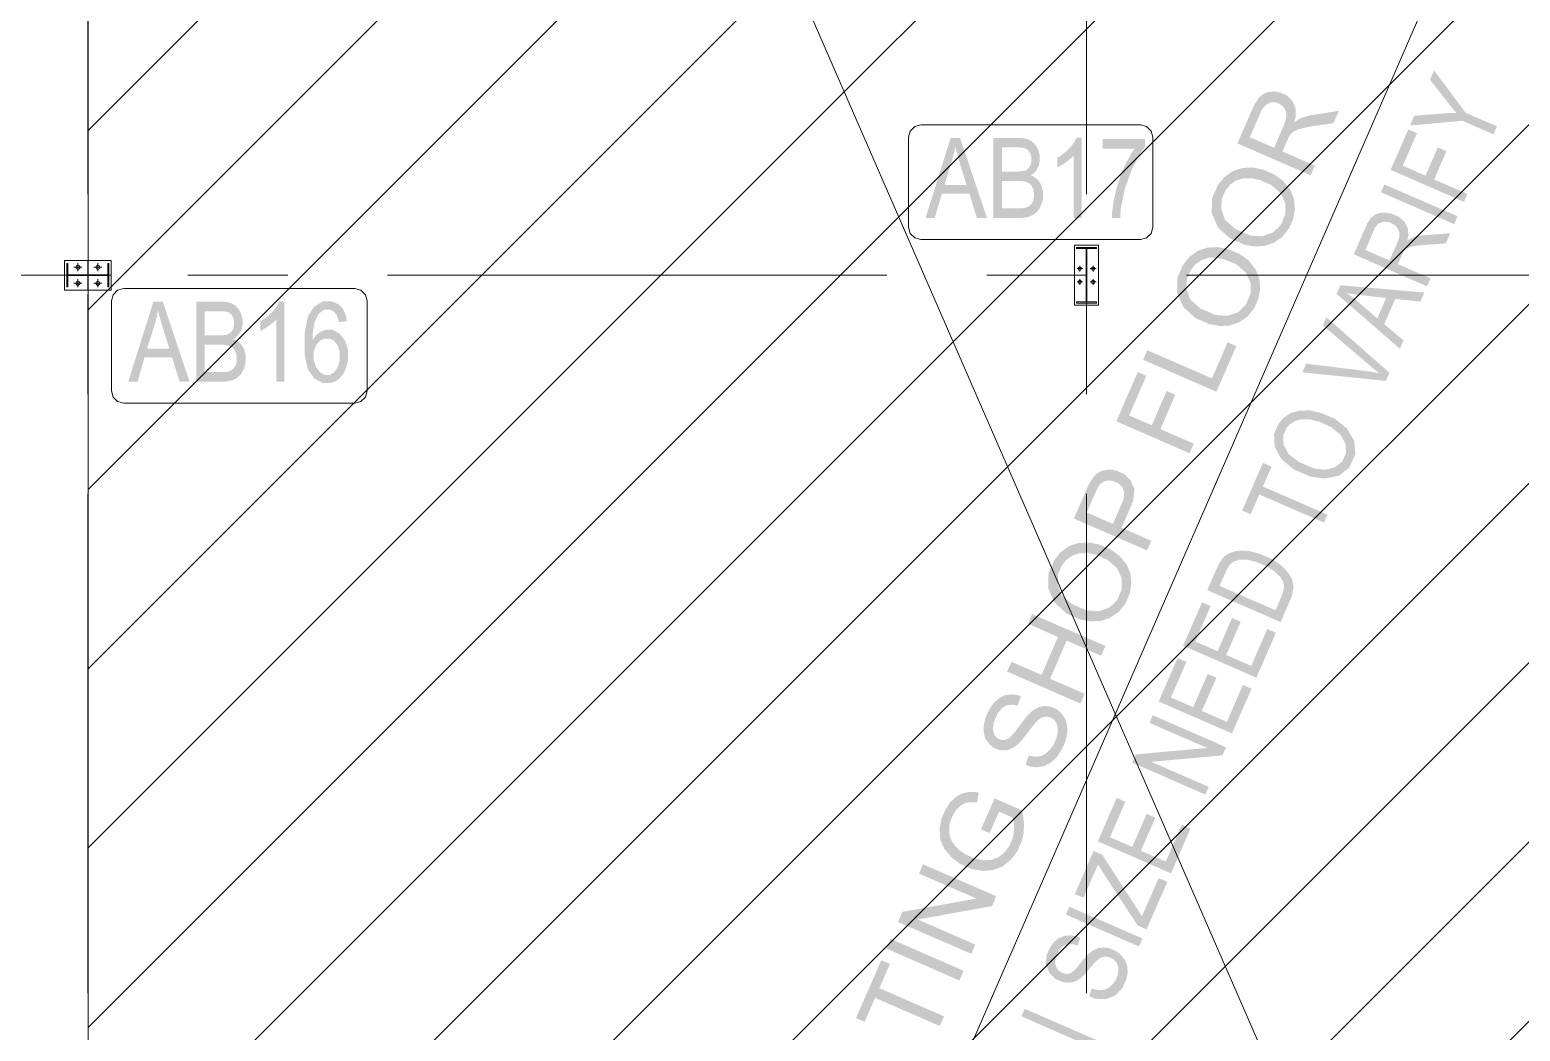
# Model space of a CAD drawing. Header units: millimetres. Extents: x 51.5 to 74.8, y 0.8 to 17.2.
# Drawn here: x 57.989 to 59.454, y 13.123 to 14.106 of the extents above; entities that cross this region are included whole.
import ezdxf

# ---------------------------------------------------------------- set-up
doc = ezdxf.new("R2010")
doc.units = ezdxf.units.MM
doc.layers.add('PDF_Geomertry', color=7, linetype='Continuous')
doc.layers.add('PDF_Solid Fills', color=7, linetype='Continuous')

msp = doc.modelspace()

# ---------------------------------------------------------------- hatches: boundary and pattern name
at = {"layer": 'PDF_Solid Fills', "transparency": 33554559}
for points in [[(59.4272, 14.0038), (59.3968, 14.017), (59.3454, 14.0124), (59.3495, 14.0219), (59.3762, 14.0241), (59.3801, 14.0244), (59.3876, 14.0248), (59.3909, 14.0248), (59.3887, 14.0273), (59.3838, 14.0333), (59.3811, 14.0368), (59.365, 14.0574), (59.369, 14.0665), (59.4001, 14.0248), (59.4307, 14.0116)], [(59.0227, 13.9216), (59.0148, 13.9216), (59.0148, 13.983), (59.0134, 13.9815), (59.0098, 13.9781), (59.0075, 13.9765), (59.0051, 13.9748), (59.0009, 13.9723), (58.999, 13.9715), (58.999, 13.9808), (59.0023, 13.9827), (59.008, 13.9873), (59.0105, 13.9899), (59.013, 13.9926), (59.0166, 13.9979), (59.0176, 14.0005), (59.0227, 14.0005)], [(59.0434, 13.9898), (59.0434, 13.9991), (59.0851, 13.9991), (59.0851, 13.9916), (59.0805, 13.9856), (59.0723, 13.9698), (59.0687, 13.9601), (59.0652, 13.9504), (59.0612, 13.9312), (59.0607, 13.9216), (59.0525, 13.9216), (59.0526, 13.9266), (59.0541, 13.938), (59.0557, 13.9447), (59.0572, 13.9512), (59.0612, 13.9637), (59.0637, 13.9697), (59.0663, 13.9755), (59.0719, 13.9856), (59.075, 13.9898)], [(59.3983, 13.9374), (59.3263, 13.9688), (59.3437, 14.0086), (59.3522, 14.0049), (59.3382, 13.9729), (59.3605, 13.9631), (59.3726, 13.9909), (59.3811, 13.9872), (59.369, 13.9594), (59.4016, 13.9452)], [(58.2395, 13.7608), (58.2316, 13.7608), (58.2316, 13.8222), (58.2302, 13.8205), (58.2265, 13.8173), (58.2243, 13.8156), (58.2219, 13.814), (58.2177, 13.8115), (58.2158, 13.8106), (58.2158, 13.8199), (58.219, 13.8218), (58.2248, 13.8263), (58.2273, 13.8291), (58.2298, 13.8318), (58.2333, 13.837), (58.2344, 13.8395), (58.2395, 13.8395)], [(59.3215, 13.7615), (59.2395, 13.7699), (59.2433, 13.7784), (59.3023, 13.7711), (59.3057, 13.7706), (59.3122, 13.7695), (59.3154, 13.769), (59.3127, 13.7709), (59.3075, 13.7751), (59.305, 13.7773), (59.2597, 13.8161), (59.2632, 13.824), (59.3251, 13.7695)], [(59.1551, 13.7508), (59.0832, 13.7822), (59.0872, 13.7916), (59.1507, 13.764), (59.1661, 13.7994), (59.1747, 13.7956)], [(59.1287, 13.6904), (59.0568, 13.7218), (59.0779, 13.7702), (59.0863, 13.7665), (59.0694, 13.7276), (59.0916, 13.7179), (59.1063, 13.7516), (59.1148, 13.7479), (59.1001, 13.7141), (59.1329, 13.6998)], [(59.2608, 13.6223), (59.1973, 13.6499), (59.1888, 13.6305), (59.1804, 13.6341), (59.2008, 13.6809), (59.2093, 13.6772), (59.2008, 13.6577), (59.2643, 13.6301)], [(59.1944, 13.4699), (59.1225, 13.5013), (59.1411, 13.544), (59.1495, 13.5404), (59.1344, 13.5055), (59.1563, 13.4959), (59.1705, 13.5286), (59.179, 13.5248), (59.1648, 13.4922), (59.1893, 13.4815), (59.2051, 13.5177), (59.2136, 13.514)], [(59.0215, 13.4445), (58.9495, 13.4759), (58.9537, 13.4855), (58.9833, 13.4726), (58.9995, 13.5099), (58.97, 13.5229), (58.9741, 13.5323), (59.0461, 13.5011), (59.0419, 13.4915), (59.008, 13.5063), (58.9918, 13.4688), (59.0257, 13.4541)], [(59.1704, 13.4151), (59.0984, 13.4465), (59.117, 13.4891), (59.1257, 13.4854), (59.1104, 13.4505), (59.1323, 13.4409), (59.1466, 13.4736), (59.1551, 13.4698), (59.1408, 13.4372), (59.1654, 13.4265), (59.1811, 13.4627), (59.1897, 13.4591)], [(58.9677, 13.3843), (58.9708, 13.3936), (58.9737, 13.3927), (58.9787, 13.3923), (58.9809, 13.3926), (58.9832, 13.393), (58.9876, 13.3955), (58.9897, 13.3974), (58.9919, 13.3994), (58.9954, 13.4044), (58.9966, 13.4074), (58.9979, 13.4102), (58.9991, 13.4154), (58.9993, 13.4179), (58.9993, 13.4202), (58.9984, 13.4243), (58.9975, 13.4259), (58.9965, 13.4276), (58.9938, 13.4299), (58.9922, 13.4306), (58.9905, 13.4313), (58.9872, 13.4316), (58.9854, 13.4312), (58.9837, 13.4308), (58.9802, 13.4284), (58.9783, 13.4266), (58.9772, 13.4254), (58.9726, 13.4198), (58.9693, 13.4154), (58.9659, 13.4109), (58.9607, 13.4049), (58.9587, 13.4034), (58.9562, 13.4015), (58.9512, 13.3991), (58.9487, 13.3987), (58.9461, 13.3983), (58.9411, 13.399), (58.9386, 13.4001), (58.9359, 13.4012), (58.9315, 13.4051), (58.9298, 13.4076), (58.928, 13.4102), (58.9265, 13.4162), (58.9265, 13.4198), (58.9266, 13.4233), (58.9282, 13.4304), (58.9298, 13.434), (58.9315, 13.438), (58.9359, 13.4445), (58.9386, 13.447), (58.9411, 13.4495), (58.947, 13.4526), (58.9502, 13.453), (58.9534, 13.4536), (58.9598, 13.4529), (58.963, 13.4516), (58.9598, 13.4422), (58.9562, 13.4433), (58.95, 13.4431), (58.9473, 13.4418), (58.9447, 13.4404), (58.9402, 13.4348), (58.9384, 13.4308), (58.9365, 13.4263), (58.9354, 13.4194), (58.9361, 13.4168), (58.9368, 13.4141), (58.9397, 13.4105), (58.9419, 13.4095), (58.9438, 13.4087), (58.9477, 13.4087), (58.9495, 13.4095), (58.9513, 13.4104), (58.957, 13.4163), (58.9609, 13.4216), (58.9648, 13.4269), (58.9705, 13.4338), (58.9725, 13.4355), (58.9752, 13.438), (58.9809, 13.4411), (58.9838, 13.4416), (58.9868, 13.4422), (58.9925, 13.4413), (58.9954, 13.4401), (58.9983, 13.4388), (59.0029, 13.4349), (59.0048, 13.4322), (59.0066, 13.4294), (59.0084, 13.423), (59.0086, 13.4193), (59.0086, 13.4156), (59.007, 13.408), (59.0054, 13.4043), (59.0032, 13.3994), (58.9983, 13.3918), (58.9954, 13.3891), (58.9925, 13.3865), (58.9859, 13.3831), (58.9823, 13.3826), (58.9786, 13.3819), (58.9713, 13.3827)], [(59.1443, 13.3551), (59.0723, 13.3865), (59.0758, 13.3945), (59.1459, 13.4009), (59.0894, 13.4255), (59.0926, 13.433), (59.1645, 13.4016), (59.1611, 13.3936), (59.0912, 13.3872), (59.1476, 13.3626)], [(58.9323, 13.3172), (58.9238, 13.3209), (58.9372, 13.3513), (58.9638, 13.3397), (58.9651, 13.3349), (58.9662, 13.3259), (58.9659, 13.3216), (58.9658, 13.3173), (58.9638, 13.309), (58.962, 13.3051), (58.9598, 13.2998), (58.9533, 13.2911), (58.9491, 13.2877), (58.945, 13.2844), (58.9355, 13.2808), (58.9304, 13.2804), (58.9251, 13.2801), (58.9145, 13.282), (58.9093, 13.2844), (58.904, 13.2866), (58.8951, 13.2931), (58.8915, 13.2973), (58.8879, 13.3015), (58.8838, 13.3108), (58.8836, 13.3158), (58.8832, 13.3209), (58.885, 13.3313), (58.8873, 13.3368), (58.8891, 13.3406), (58.8934, 13.3472), (58.8961, 13.3498), (58.8987, 13.3523), (58.9044, 13.3558), (58.9075, 13.3566), (58.9104, 13.3574), (58.9175, 13.3576), (58.9216, 13.3569), (58.9201, 13.3473), (58.917, 13.3476), (58.9119, 13.3474), (58.9098, 13.347), (58.9076, 13.3465), (58.9037, 13.3441), (58.9018, 13.3423), (58.8998, 13.3405), (58.8968, 13.3359), (58.8955, 13.3333), (58.8941, 13.3299), (58.8926, 13.3238), (58.8926, 13.3211), (58.8926, 13.3183), (58.8934, 13.3133), (58.8944, 13.3111), (58.8954, 13.309), (58.898, 13.3051), (58.8995, 13.3034), (58.9023, 13.3006), (58.909, 13.2961), (58.9129, 13.2944), (58.9177, 13.2923), (58.9265, 13.2905), (58.9304, 13.2906), (58.9344, 13.2909), (58.9413, 13.2937), (58.9443, 13.2962), (58.9472, 13.2986), (58.9518, 13.3047), (58.9533, 13.3083), (58.9547, 13.3113), (58.9561, 13.3179), (58.9562, 13.3213), (58.9562, 13.3248), (58.9557, 13.3304), (58.955, 13.3324), (58.9416, 13.3383)], [(59.1105, 13.2777), (59.0386, 13.3091), (59.0572, 13.3518), (59.0657, 13.348), (59.0505, 13.3131), (59.0725, 13.3036), (59.0866, 13.3362), (59.0952, 13.3324), (59.0809, 13.2998), (59.1054, 13.2893), (59.1212, 13.3254), (59.1297, 13.3218)], [(59.0865, 13.2226), (59.0777, 13.2265), (59.0448, 13.2768), (59.043, 13.2794), (59.0401, 13.2844), (59.039, 13.2866), (59.0245, 13.2537), (59.0161, 13.2573), (59.0345, 13.2997), (59.043, 13.2959), (59.0784, 13.2411), (59.0819, 13.2354), (59.0984, 13.273), (59.1069, 13.2693)], [(58.9143, 13.1986), (58.8423, 13.2299), (58.8465, 13.2398), (58.9194, 13.2529), (58.863, 13.2774), (58.8669, 13.2866), (58.9388, 13.2552), (58.9347, 13.2455), (58.8618, 13.2323), (58.9182, 13.2077)], [(59.0302, 13.1568), (59.0326, 13.1645), (59.0358, 13.1636), (59.0409, 13.1629), (59.043, 13.1631), (59.0452, 13.1634), (59.0491, 13.1652), (59.0511, 13.1668), (59.0529, 13.1683), (59.0558, 13.1722), (59.0569, 13.1747), (59.0584, 13.1781), (59.059, 13.1843), (59.0582, 13.1869), (59.0573, 13.1897), (59.0537, 13.1934), (59.0509, 13.1947), (59.0494, 13.1954), (59.0463, 13.1959), (59.0448, 13.1956), (59.0433, 13.1955), (59.0404, 13.1943), (59.039, 13.1931), (59.0377, 13.192), (59.0329, 13.1869), (59.0295, 13.1829), (59.0265, 13.1791), (59.0213, 13.1743), (59.0194, 13.1731), (59.0173, 13.1719), (59.013, 13.1705), (59.0107, 13.1704), (59.0083, 13.1702), (59.0034, 13.1712), (59.0011, 13.1722), (58.9966, 13.1741), (58.9908, 13.1801), (58.9893, 13.1841), (58.9877, 13.1881), (58.9882, 13.1969), (58.9902, 13.2018), (58.9918, 13.2049), (58.9955, 13.2102), (58.9979, 13.212), (59.0002, 13.214), (59.0057, 13.2162), (59.0087, 13.2165), (59.0118, 13.2168), (59.018, 13.2158), (59.0213, 13.2144), (59.0188, 13.2066), (59.0152, 13.2079), (59.0091, 13.208), (59.0066, 13.2069), (59.0041, 13.2059), (59.0002, 13.2015), (58.9988, 13.1983), (58.9975, 13.1949), (58.9966, 13.1893), (58.9973, 13.1869), (58.9982, 13.1845), (59.0012, 13.1811), (59.0036, 13.1801), (59.0057, 13.1791), (59.0097, 13.1788), (59.0113, 13.1797), (59.0132, 13.1804), (59.0182, 13.1851), (59.0212, 13.189), (59.0244, 13.1929), (59.0291, 13.1981), (59.0308, 13.1995), (59.0333, 13.2016), (59.0387, 13.2041), (59.0415, 13.2045), (59.0444, 13.2049), (59.0504, 13.204), (59.0534, 13.2026), (59.0565, 13.2012), (59.0615, 13.1973), (59.0634, 13.1948), (59.0654, 13.1922), (59.0675, 13.1866), (59.0677, 13.1836), (59.068, 13.1805), (59.0668, 13.1738), (59.0652, 13.1704), (59.0627, 13.1649), (59.0557, 13.1576), (59.0509, 13.1558), (59.0463, 13.154), (59.0359, 13.1545)], [(58.8833, 13.1277), (58.8198, 13.1554), (58.8095, 13.1318), (58.8011, 13.1355), (58.8259, 13.1924), (58.8344, 13.1887), (58.824, 13.1649), (58.8875, 13.1372)], [(59.0186, 13.0668), (58.9466, 13.098), (58.9501, 13.1061), (59.0201, 13.1124), (58.9636, 13.1372), (58.9669, 13.1445), (59.0388, 13.1133), (59.0352, 13.1052), (58.9654, 13.0988), (59.0218, 13.0741)]]:
    msp.add_hatch(color=256, dxfattribs=at).paths.add_polyline_path(points)
h = msp.add_hatch(color=256, dxfattribs=at)
h.paths.add_polyline_path([(59.2477, 13.9634), (59.1758, 13.9948), (59.1897, 14.0268), (59.1918, 14.0315), (59.1959, 14.0384), (59.198, 14.0405), (59.2001, 14.0426), (59.2052, 14.0451), (59.2084, 14.0455), (59.2115, 14.0459), (59.2176, 14.0449), (59.2205, 14.0437), (59.2244, 14.042), (59.2297, 14.0368), (59.2312, 14.0331), (59.2329, 14.0295), (59.2329, 14.0204), (59.2312, 14.0149), (59.233, 14.0165), (59.2361, 14.0186), (59.2373, 14.0191), (59.2402, 14.0204), (59.2466, 14.0222), (59.2504, 14.0229), (59.2754, 14.0268), (59.2702, 14.0148), (59.2511, 14.0119), (59.2469, 14.0112), (59.2405, 14.0099), (59.2382, 14.0093), (59.2358, 14.0087), (59.2325, 14.0073), (59.2312, 14.0066), (59.2301, 14.0058), (59.2282, 14.0041), (59.2275, 14.003), (59.2269, 14.0023), (59.2257, 13.9998), (59.2248, 13.9979), (59.22, 13.9869), (59.2519, 13.973)])
h.paths.add_polyline_path([(59.2118, 13.9905), (59.2207, 14.0109), (59.222, 14.0143), (59.2236, 14.0195), (59.2237, 14.0218), (59.2238, 14.0238), (59.2229, 14.0276), (59.2219, 14.0293), (59.2208, 14.0308), (59.218, 14.0331), (59.2162, 14.034), (59.2137, 14.0351), (59.2087, 14.0351), (59.2062, 14.0338), (59.2037, 14.0327), (59.1995, 14.0276), (59.1979, 14.0237), (59.1879, 14.0009)])
h = msp.add_hatch(color=256, dxfattribs=at)
h.paths.add_polyline_path([(58.8694, 13.9216), (58.894, 14.0001), (58.9033, 14.0001), (58.9297, 13.9216), (58.9198, 13.9216), (58.9125, 13.9454), (58.8854, 13.9454), (58.8784, 13.9216)])
h.paths.add_polyline_path([(58.8879, 13.9538), (58.9097, 13.9538), (58.903, 13.9756), (58.9015, 13.9806), (58.8993, 13.9888), (58.8984, 13.9919), (58.8979, 13.9881), (58.8961, 13.9806), (58.895, 13.9769)])
h = msp.add_hatch(color=256, dxfattribs=at)
h.paths.add_polyline_path([(58.9361, 13.9216), (58.9361, 14.0001), (58.9602, 14.0001), (58.964, 14.0001), (58.9697, 13.999), (58.9719, 13.9979), (58.974, 13.9968), (58.9776, 13.9931), (58.9788, 13.9908), (58.9802, 13.9884), (58.9816, 13.983), (58.9816, 13.9801), (58.9816, 13.9774), (58.9805, 13.9726), (58.9793, 13.9704), (58.9782, 13.9683), (58.9748, 13.9647), (58.9726, 13.9634), (58.9754, 13.9624), (58.9798, 13.959), (58.9815, 13.9565), (58.983, 13.954), (58.9847, 13.948), (58.9847, 13.9444), (58.9847, 13.9409), (58.9832, 13.9347), (58.9818, 13.9319), (58.9802, 13.9293), (58.9763, 13.9254), (58.974, 13.9241), (58.9715, 13.9229), (58.9648, 13.9216), (58.9605, 13.9216)])
h.paths.add_polyline_path([(58.9445, 13.9309), (58.9607, 13.9309), (58.9633, 13.9309), (58.9672, 13.9315), (58.9684, 13.9319), (58.9702, 13.9326), (58.973, 13.9348), (58.974, 13.9365), (58.975, 13.938), (58.9759, 13.942), (58.9759, 13.9444), (58.9759, 13.9466), (58.975, 13.9505), (58.9741, 13.952), (58.9732, 13.9536), (58.9707, 13.9558), (58.9691, 13.9565), (58.9676, 13.9572), (58.9627, 13.9579), (58.9595, 13.9579), (58.9445, 13.9579)])
h.paths.add_polyline_path([(58.9445, 13.9672), (58.9586, 13.9672), (58.9612, 13.9672), (58.9651, 13.9676), (58.9663, 13.9679), (58.968, 13.9684), (58.9705, 13.9704), (58.9715, 13.9716), (58.9723, 13.973), (58.9733, 13.9766), (58.9733, 13.9788), (58.9733, 13.9811), (58.9725, 13.9845), (58.9716, 13.9859), (58.9708, 13.9873), (58.9686, 13.9893), (58.9672, 13.9898), (58.9659, 13.9904), (58.9611, 13.9909), (58.9575, 13.9909), (58.9445, 13.9909)])
h = msp.add_hatch(color=256, dxfattribs=at)
h.paths.add_polyline_path([(59.1773, 13.8976), (59.1684, 13.9015), (59.1565, 13.9123), (59.1536, 13.9194), (59.1505, 13.9263), (59.1509, 13.9411), (59.1543, 13.9486), (59.1563, 13.9536), (59.1627, 13.9615), (59.1668, 13.9645), (59.1709, 13.9674), (59.1802, 13.9706), (59.1854, 13.9709), (59.1905, 13.9712), (59.2011, 13.969), (59.2065, 13.9666), (59.212, 13.9643), (59.2208, 13.9579), (59.2241, 13.9537), (59.2275, 13.9497), (59.2313, 13.9405), (59.2318, 13.9355), (59.2322, 13.9305), (59.2307, 13.9208), (59.2286, 13.9161), (59.2263, 13.9111), (59.22, 13.903), (59.2158, 13.9001), (59.2116, 13.8972), (59.2022, 13.894), (59.197, 13.8938), (59.1919, 13.8936), (59.182, 13.8955)])
h.paths.add_polyline_path([(59.1818, 13.9072), (59.1883, 13.9044), (59.2001, 13.9034), (59.2052, 13.9054), (59.2105, 13.9072), (59.2182, 13.9143), (59.2204, 13.9197), (59.2227, 13.9249), (59.2229, 13.9355), (59.2207, 13.9406), (59.2183, 13.9458), (59.2091, 13.9538), (59.2022, 13.9569), (59.1979, 13.9588), (59.1895, 13.9606), (59.1857, 13.9606), (59.1816, 13.9605), (59.1747, 13.9584), (59.1716, 13.9563), (59.1686, 13.9543), (59.164, 13.9487), (59.1625, 13.9451), (59.1602, 13.9399), (59.16, 13.9298), (59.1618, 13.9247), (59.1637, 13.9195), (59.1737, 13.9108)])
h = msp.add_hatch(color=256, dxfattribs=at)
h.paths.add_polyline_path([(59.362, 13.8544), (59.2901, 13.8858), (59.3015, 13.912), (59.3033, 13.9161), (59.3069, 13.9218), (59.3088, 13.9231), (59.3107, 13.9247), (59.3154, 13.9265), (59.3183, 13.9268), (59.3212, 13.9269), (59.3272, 13.9258), (59.3302, 13.9244), (59.3344, 13.9227), (59.3401, 13.9177), (59.3416, 13.9144), (59.3433, 13.9112), (59.3437, 13.9037), (59.3427, 13.8994), (59.3444, 13.9005), (59.3475, 13.9022), (59.3488, 13.9026), (59.3516, 13.9034), (59.3576, 13.9045), (59.3607, 13.9047), (59.3847, 13.9065), (59.3805, 13.8966), (59.362, 13.8952), (59.3568, 13.8949), (59.3493, 13.894), (59.3472, 13.8936), (59.3452, 13.893), (59.3422, 13.8916), (59.3412, 13.8908), (59.3401, 13.8899), (59.3383, 13.8872), (59.3375, 13.8852), (59.3334, 13.8762), (59.3655, 13.8622)])
h.paths.add_polyline_path([(59.3252, 13.8798), (59.3326, 13.8966), (59.3337, 13.8994), (59.335, 13.9038), (59.3348, 13.9055), (59.3348, 13.9073), (59.3337, 13.9105), (59.3327, 13.9119), (59.3316, 13.9134), (59.3287, 13.9156), (59.3268, 13.9165), (59.3241, 13.9176), (59.3191, 13.9179), (59.3169, 13.917), (59.3145, 13.9161), (59.3109, 13.912), (59.3095, 13.9088), (59.3015, 13.8901)])
h = msp.add_hatch(color=256, dxfattribs=at)
h.paths.add_polyline_path([(59.1433, 13.8194), (59.1343, 13.8233), (59.1225, 13.8343), (59.1194, 13.8412), (59.1165, 13.8483), (59.1168, 13.8629), (59.1201, 13.8705), (59.1223, 13.8755), (59.1286, 13.8834), (59.1327, 13.8863), (59.1369, 13.8893), (59.1461, 13.8924), (59.1513, 13.8927), (59.1565, 13.893), (59.167, 13.8909), (59.1725, 13.8886), (59.1779, 13.8862), (59.1868, 13.8797), (59.1901, 13.8756), (59.1934, 13.8715), (59.1972, 13.8624), (59.1977, 13.8573), (59.1982, 13.8523), (59.1965, 13.8426), (59.1945, 13.838), (59.1923, 13.8329), (59.1859, 13.8249), (59.1816, 13.8219), (59.1775, 13.819), (59.1682, 13.8159), (59.163, 13.8156), (59.1579, 13.8155), (59.148, 13.8173)])
h.paths.add_polyline_path([(59.1477, 13.8291), (59.1541, 13.8262), (59.1659, 13.8254), (59.1712, 13.8272), (59.1765, 13.829), (59.184, 13.8362), (59.1863, 13.8415), (59.1887, 13.8469), (59.1888, 13.8573), (59.1865, 13.8624), (59.1843, 13.8676), (59.1751, 13.8758), (59.1682, 13.8787), (59.1637, 13.8806), (59.1554, 13.8826), (59.1515, 13.8824), (59.1476, 13.8824), (59.1407, 13.8802), (59.1376, 13.8781), (59.1345, 13.8762), (59.13, 13.8705), (59.1283, 13.8669), (59.1262, 13.8619), (59.1258, 13.8516), (59.1277, 13.8465), (59.1295, 13.8413), (59.1395, 13.8326)])
h = msp.add_hatch(color=256, dxfattribs=at)
h.paths.add_polyline_path([(59.3354, 13.7931), (59.2732, 13.847), (59.2769, 13.8555), (59.3594, 13.8483), (59.3555, 13.8394), (59.3308, 13.842), (59.32, 13.8172), (59.339, 13.8013)])
h.paths.add_polyline_path([(59.3132, 13.8229), (59.3219, 13.843), (59.2993, 13.8455), (59.2941, 13.8461), (59.2858, 13.8473), (59.2826, 13.8479), (59.2858, 13.8458), (59.2919, 13.8412), (59.295, 13.8386)])
h = msp.add_hatch(color=256, dxfattribs=at)
h.paths.add_polyline_path([(58.0861, 13.7608), (58.1108, 13.8393), (58.12, 13.8393), (58.1463, 13.7608), (58.1366, 13.7608), (58.1291, 13.7845), (58.102, 13.7845), (58.0952, 13.7608)])
h.paths.add_polyline_path([(58.1045, 13.793), (58.1265, 13.793), (58.1198, 13.8148), (58.1183, 13.8198), (58.1159, 13.8279), (58.1152, 13.8311), (58.1147, 13.8273), (58.1129, 13.8198), (58.1118, 13.8161)])
h = msp.add_hatch(color=256, dxfattribs=at)
h.paths.add_polyline_path([(58.1529, 13.7608), (58.1529, 13.8393), (58.177, 13.8393), (58.1807, 13.8393), (58.1865, 13.8381), (58.1887, 13.837), (58.1908, 13.8359), (58.1943, 13.8323), (58.1957, 13.8299), (58.197, 13.8274), (58.1984, 13.8222), (58.1984, 13.8193), (58.1984, 13.8165), (58.1972, 13.8116), (58.1961, 13.8095), (58.1948, 13.8073), (58.1915, 13.8038), (58.1894, 13.8026), (58.1922, 13.8015), (58.1966, 13.798), (58.1982, 13.7956), (58.1998, 13.7931), (58.2013, 13.7872), (58.2013, 13.7836), (58.2013, 13.7799), (58.2, 13.7737), (58.1984, 13.7711), (58.197, 13.7683), (58.1932, 13.7644), (58.1907, 13.7633), (58.1883, 13.762), (58.1816, 13.7608), (58.1773, 13.7608)])
h.paths.add_polyline_path([(58.1613, 13.7701), (58.1773, 13.7701), (58.18, 13.7701), (58.184, 13.7705), (58.1852, 13.7711), (58.187, 13.7718), (58.1898, 13.774), (58.1908, 13.7756), (58.1918, 13.7772), (58.1927, 13.7812), (58.1927, 13.7836), (58.1927, 13.7858), (58.1918, 13.7895), (58.1908, 13.7911), (58.19, 13.7926), (58.1875, 13.7948), (58.1859, 13.7956), (58.1844, 13.7963), (58.1795, 13.797), (58.1762, 13.797), (58.1613, 13.797)])
h.paths.add_polyline_path([(58.1613, 13.8063), (58.1752, 13.8063), (58.178, 13.8063), (58.1819, 13.8066), (58.183, 13.807), (58.1847, 13.8076), (58.1873, 13.8095), (58.1882, 13.8108), (58.1891, 13.8122), (58.19, 13.8158), (58.19, 13.818), (58.19, 13.8201), (58.1891, 13.8237), (58.1883, 13.8251), (58.1876, 13.8265), (58.1854, 13.8284), (58.184, 13.829), (58.1826, 13.8295), (58.1777, 13.8299), (58.1743, 13.8299), (58.1613, 13.8299)])
h = msp.add_hatch(color=256, dxfattribs=at)
h.paths.add_polyline_path([(58.3007, 13.8201), (58.2929, 13.8193), (58.2923, 13.8223), (58.2907, 13.8266), (58.2895, 13.8279), (58.288, 13.8298), (58.2841, 13.8316), (58.2819, 13.8316), (58.2786, 13.8316), (58.273, 13.8273), (58.2709, 13.8231), (58.2691, 13.8194), (58.2673, 13.8086), (58.2673, 13.8013), (58.2686, 13.8038), (58.272, 13.8077), (58.2741, 13.8091), (58.2762, 13.8104), (58.2805, 13.8118), (58.2829, 13.8118), (58.2866, 13.8118), (58.2933, 13.8083), (58.2962, 13.8048), (58.299, 13.8013), (58.3019, 13.792), (58.3019, 13.7862), (58.3019, 13.7823), (58.3005, 13.7751), (58.299, 13.7719), (58.2976, 13.7687), (58.2938, 13.764), (58.2916, 13.7624), (58.2894, 13.7609), (58.2844, 13.7594), (58.2818, 13.7594), (58.2769, 13.7594), (58.2688, 13.7638), (58.2657, 13.7683), (58.2626, 13.7726), (58.2594, 13.7873), (58.2594, 13.7974), (58.2594, 13.8088), (58.2626, 13.8251), (58.2658, 13.8299), (58.2691, 13.8348), (58.2773, 13.8395), (58.2825, 13.8395), (58.2861, 13.8395), (58.2922, 13.837), (58.2947, 13.8345), (58.2972, 13.832), (58.3002, 13.8248)])
h.paths.add_polyline_path([(58.2684, 13.7862), (58.2684, 13.782), (58.2705, 13.7751), (58.2725, 13.7726), (58.2745, 13.7699), (58.2791, 13.7674), (58.2818, 13.7674), (58.2841, 13.7674), (58.2883, 13.7698), (58.2901, 13.7723), (58.2919, 13.7747), (58.2938, 13.7813), (58.2938, 13.7856), (58.2938, 13.7898), (58.2919, 13.7963), (58.2901, 13.7986), (58.2883, 13.8009), (58.2838, 13.8031), (58.2812, 13.8031), (58.2787, 13.8031), (58.2743, 13.8009), (58.2723, 13.7987), (58.2704, 13.7963), (58.2684, 13.7901)])
h = msp.add_hatch(color=256, dxfattribs=at)
h.paths.add_polyline_path([(59.2402, 13.6706), (59.2311, 13.6745), (59.2187, 13.6848), (59.2155, 13.6911), (59.2123, 13.6972), (59.2118, 13.7094), (59.2144, 13.7155), (59.2161, 13.7194), (59.2213, 13.7255), (59.225, 13.7279), (59.2286, 13.7301), (59.2373, 13.7323), (59.2423, 13.7324), (59.2473, 13.7324), (59.2582, 13.7299), (59.264, 13.7274), (59.2719, 13.724), (59.2834, 13.7147), (59.2868, 13.7088), (59.2907, 13.7024), (59.2916, 13.6895), (59.2887, 13.683), (59.2859, 13.6765), (59.2757, 13.6684), (59.2682, 13.6669), (59.2615, 13.6656), (59.2475, 13.6674)])
h.paths.add_polyline_path([(59.2438, 13.6786), (59.2505, 13.6756), (59.262, 13.6741), (59.267, 13.6754), (59.272, 13.6768), (59.2787, 13.6823), (59.2807, 13.6865), (59.2825, 13.6908), (59.2819, 13.6997), (59.2795, 13.7043), (59.277, 13.7087), (59.2675, 13.7163), (59.2602, 13.7195), (59.2557, 13.7216), (59.2466, 13.7237), (59.2423, 13.7237), (59.239, 13.7238), (59.233, 13.7223), (59.2304, 13.7206), (59.2276, 13.7191), (59.2237, 13.7148), (59.2226, 13.712), (59.2207, 13.7076), (59.2211, 13.6987), (59.2236, 13.6943), (59.2259, 13.6897), (59.2361, 13.6819)])
h = msp.add_hatch(color=256, dxfattribs=at)
h.paths.add_polyline_path([(59.087, 13.5949), (59.0151, 13.6263), (59.0269, 13.6534), (59.0284, 13.657), (59.0312, 13.6623), (59.0325, 13.6641), (59.034, 13.6665), (59.0376, 13.6702), (59.0397, 13.6715), (59.0416, 13.6727), (59.0463, 13.6741), (59.0491, 13.6743), (59.0518, 13.6743), (59.0572, 13.6733), (59.0598, 13.672), (59.0644, 13.6701), (59.0709, 13.6638), (59.0727, 13.6595), (59.0747, 13.6552), (59.0733, 13.6433), (59.07, 13.6356), (59.0619, 13.6172), (59.0912, 13.6044)])
h.paths.add_polyline_path([(59.0534, 13.6209), (59.0615, 13.6395), (59.0636, 13.6441), (59.0647, 13.6515), (59.0638, 13.6541), (59.063, 13.6568), (59.059, 13.6608), (59.0558, 13.6622), (59.0536, 13.6631), (59.0493, 13.6637), (59.0472, 13.6633), (59.0451, 13.6629), (59.0416, 13.6608), (59.0402, 13.6591), (59.0394, 13.658), (59.0372, 13.6537), (59.0358, 13.6505), (59.0277, 13.6322)])
h = msp.add_hatch(color=256, dxfattribs=at)
h.paths.add_polyline_path([(59.0166, 13.5291), (59.0077, 13.533), (58.9958, 13.544), (58.9929, 13.5509), (58.9898, 13.558), (58.9902, 13.5726), (58.9936, 13.5802), (58.9958, 13.5852), (59.002, 13.5931), (59.0062, 13.5961), (59.0102, 13.5991), (59.0195, 13.6023), (59.0247, 13.6024), (59.03, 13.6027), (59.0405, 13.6006), (59.0458, 13.5983), (59.0513, 13.5959), (59.0601, 13.5894), (59.0634, 13.5854), (59.0669, 13.5812), (59.0707, 13.5722), (59.0711, 13.5672), (59.0716, 13.5622), (59.07, 13.5524), (59.0679, 13.5477), (59.0657, 13.5426), (59.0593, 13.5347), (59.0551, 13.5318), (59.0509, 13.5288), (59.0416, 13.5256), (59.0365, 13.5255), (59.0313, 13.5252), (59.0215, 13.527)])
h.paths.add_polyline_path([(59.0211, 13.5388), (59.0276, 13.5361), (59.0394, 13.5351), (59.0447, 13.5369), (59.05, 13.5388), (59.0575, 13.5459), (59.0598, 13.5512), (59.0622, 13.5566), (59.0622, 13.5672), (59.06, 13.5722), (59.0577, 13.5773), (59.0484, 13.5855), (59.0415, 13.5886), (59.0372, 13.5905), (59.0288, 13.5923), (59.025, 13.5922), (59.0211, 13.5922), (59.014, 13.5901), (59.0109, 13.588), (59.0079, 13.5859), (59.0033, 13.5802), (59.0018, 13.5768), (58.9995, 13.5716), (58.9993, 13.5615), (59.0011, 13.5562), (59.003, 13.5511), (59.013, 13.5424)])
h = msp.add_hatch(color=256, dxfattribs=at)
h.paths.add_polyline_path([(59.2182, 13.5245), (59.1462, 13.5559), (59.1551, 13.5763), (59.1568, 13.5801), (59.16, 13.5856), (59.1615, 13.5873), (59.1634, 13.5895), (59.1686, 13.5926), (59.1716, 13.5934), (59.1748, 13.5944), (59.1818, 13.5948), (59.1858, 13.5944), (59.1897, 13.5938), (59.1984, 13.5913), (59.2032, 13.5893), (59.2093, 13.5866), (59.2188, 13.5804), (59.2223, 13.5766), (59.2258, 13.573), (59.2298, 13.5658), (59.2304, 13.5622), (59.2309, 13.5586), (59.2295, 13.5505), (59.2275, 13.5459)])
h.paths.add_polyline_path([(59.2132, 13.5361), (59.2186, 13.5487), (59.2202, 13.5524), (59.2216, 13.5588), (59.2212, 13.5613), (59.2208, 13.5638), (59.2182, 13.5686), (59.2158, 13.5709), (59.2129, 13.5738), (59.2047, 13.5791), (59.1995, 13.5813), (59.1941, 13.5837), (59.1848, 13.5859), (59.1811, 13.5858), (59.1773, 13.5858), (59.1715, 13.5837), (59.1694, 13.5819), (59.168, 13.5805), (59.1651, 13.5759), (59.1636, 13.5724), (59.1582, 13.5601)])

# ---------------------------------------------------------------- linework, layer by layer
at = {"layer": 'PDF_Geomertry', "lineweight": 0}
for points in [[(57.5561, 11.1183), (58.0466, 11.1183), (60.0651, 15.7504), (60.0651, 15.7504)], [(60.0651, 11.1183), (60.0651, 11.1183), (58.0466, 15.7504), (58.0466, 15.7504)], [(58.0466, 13.1263), (60.0651, 15.1448)], [(58.0466, 12.9501), (60.0651, 14.9687)], [(58.0466, 13.3026), (59.6393, 14.8952)], [(58.0466, 13.4787), (59.463, 14.8952)], [(58.0466, 13.6549), (59.2868, 14.8952)], [(58.0466, 13.8312), (59.1105, 14.8952)], [(58.0466, 14.0074), (58.9343, 14.8952)], [(58.2225, 12.9497), (60.0651, 14.7924)], [(58.3987, 12.9497), (60.0651, 14.6162)], [(58.5748, 12.9497), (60.0651, 14.4399)], [(58.0465, 13.9448), (58.0465, 14.4354)], [(59.0275, 13.9448), (59.0275, 14.4352)], [(58.7511, 12.9497), (60.0651, 14.2638)], [(58.9273, 12.9497), (60.0651, 14.0876)], [(59.1036, 12.9497), (60.0651, 13.9113)], [(58.0366, 13.8693), (58.0366, 13.877)], [(58.0465, 13.8799), (58.0465, 13.8505)], [(58.0601, 13.8731), (58.0523, 13.8731)], [(58.0562, 13.8693), (58.0562, 13.877)], [(59.0182, 13.8718), (59.0237, 13.8718)], [(59.0209, 13.8745), (59.0209, 13.869)], [(59.0312, 13.8718), (59.0369, 13.8718)], [(59.034, 13.8745), (59.034, 13.869)], [(58.0466, 13.8652), (57.5561, 13.8652)], [(58.0693, 13.8652), (58.0236, 13.8652)], [(58.0601, 13.8574), (58.0523, 13.8574)], [(58.0562, 13.8536), (58.0562, 13.8613)], [(58.2429, 13.8652), (58.1447, 13.8652)], [(58.8315, 13.8652), (58.3409, 13.8652)], [(59.0277, 13.8652), (58.9295, 13.8652)], [(59.0182, 13.8587), (59.0237, 13.8587)], [(59.0209, 13.8615), (59.0209, 13.8559)], [(59.0312, 13.8587), (59.0369, 13.8587)], [(59.034, 13.8615), (59.034, 13.8559)], [(59.6163, 13.8652), (59.1258, 13.8652)], [(58.0465, 13.7486), (58.0465, 13.8466)], [(59.0275, 13.7486), (59.0275, 13.8466)], [(59.2798, 12.9497), (60.0651, 13.7351)], [(58.0465, 13.1599), (58.0465, 13.6505)], [(59.0275, 13.1599), (59.0275, 13.6504)]]:
    msp.add_lwpolyline(points, dxfattribs=at)
for points in [[(58.0466, 12.9497), (60.0651, 12.9497), (60.0651, 15.7504), (58.0466, 15.7504), (58.0466, 12.9497)], [(60.0651, 15.7504), (58.0466, 15.7504), (58.0466, 11.1183), (60.0651, 11.1183), (60.0651, 15.7504)], [(58.8648, 14.013), (59.0807, 14.013), (59.0866, 14.0113), (59.0911, 14.0069), (59.0926, 14.0009), (59.0926, 13.9124), (59.0911, 13.9063), (59.0866, 13.902), (59.0807, 13.9004), (58.8648, 13.9004), (58.8587, 13.902), (58.8544, 13.9063), (58.8527, 13.9124), (58.8527, 14.0009), (58.8544, 14.0069), (58.8587, 14.0113), (58.8648, 14.013)], [(59.0158, 13.8358), (59.0158, 13.8947), (59.0393, 13.8947), (59.0393, 13.8358)], [(59.0177, 13.8924), (59.0177, 13.8915), (59.0373, 13.8915), (59.0373, 13.8924), (59.0177, 13.8924)], [(59.0272, 13.8391), (59.0272, 13.8915), (59.0279, 13.8915), (59.0279, 13.8391), (59.0272, 13.8391)], [(58.0236, 13.8799), (58.0693, 13.8799), (58.0693, 13.8505), (58.0236, 13.8505)], [(58.0258, 13.8768), (58.0258, 13.8538), (58.0268, 13.8538), (58.0268, 13.8768), (58.0258, 13.8768)], [(58.0405, 13.8731), (58.0327, 13.8731)], [(58.067, 13.8768), (58.067, 13.8538), (58.0661, 13.8538), (58.0661, 13.8768), (58.067, 13.8768)], [(58.0661, 13.8656), (58.0661, 13.8649), (58.0268, 13.8649), (58.0268, 13.8656), (58.0661, 13.8656)], [(58.0405, 13.8574), (58.0327, 13.8574)], [(58.0366, 13.8613), (58.0366, 13.8536)], [(58.0816, 13.8522), (58.3086, 13.8522), (58.3147, 13.8505), (58.3191, 13.8461), (58.3207, 13.8401), (58.3207, 13.7516), (58.3191, 13.7455), (58.3147, 13.7411), (58.3086, 13.7395), (58.0816, 13.7395), (58.0755, 13.7411), (58.0711, 13.7455), (58.0695, 13.7516), (58.0695, 13.8401), (58.0711, 13.8461), (58.0755, 13.8505), (58.0816, 13.8522)], [(59.0177, 13.838), (59.0177, 13.8391), (59.0373, 13.8391), (59.0373, 13.838), (59.0177, 13.838)]]:
    msp.add_lwpolyline(points, close=True, dxfattribs=at)
for centre, radius in [((58.0366, 13.8731), 0.00194), ((58.0562, 13.8731), 0.00194), ((59.0209, 13.8718), 0.00167), ((58.0366, 13.8574), 0.00194), ((58.0562, 13.8574), 0.00194), ((59.0209, 13.8587), 0.00167)]:
    msp.add_circle(centre, radius, dxfattribs=at)
for points in [[(59.0358, 13.8718), (59.0358, 13.8727), (59.035, 13.8734), (59.034, 13.8734), (59.0332, 13.8734), (59.0323, 13.8727), (59.0323, 13.8718), (59.0323, 13.8708), (59.0332, 13.8701), (59.034, 13.8701), (59.035, 13.8701), (59.0358, 13.8708), (59.0358, 13.8718)], [(59.0358, 13.8587), (59.0358, 13.8597), (59.035, 13.8604), (59.034, 13.8604), (59.0332, 13.8604), (59.0323, 13.8597), (59.0323, 13.8587), (59.0323, 13.8577), (59.0332, 13.857), (59.034, 13.857), (59.035, 13.857), (59.0358, 13.8577), (59.0358, 13.8587)]]:
    msp.add_open_spline(points, degree=3, knots=[0, 0, 0, 0, 1, 1, 1, 2, 2, 2, 3, 3, 3, 4, 4, 4, 4], dxfattribs=at)
at = {"layer": 'PDF_Solid Fills', "transparency": 33554559}
for points in [[(59.3887, 13.9155), (59.3168, 13.9468), (59.392, 13.9233), (59.3201, 13.9545)], [(59.0791, 13.2058), (59.0072, 13.2372), (59.0826, 13.2136), (59.0107, 13.2449)], [(58.9027, 13.1724), (58.8308, 13.2038), (58.9069, 13.1819), (58.835, 13.2133)]]:
    msp.add_solid(points, dxfattribs=at)

doc.saveas('drawing.dxf')
